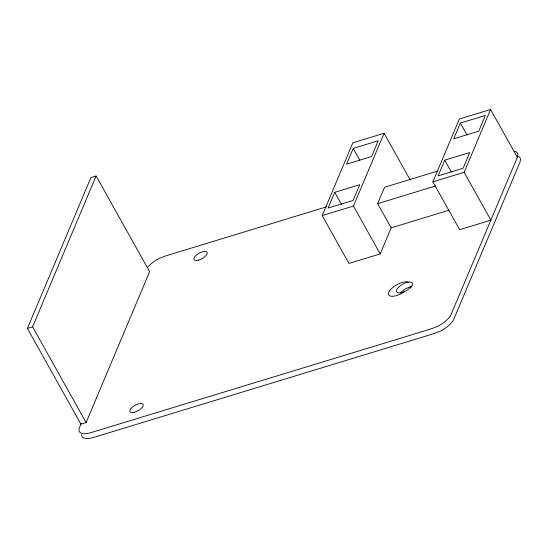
<?xml version="1.0" encoding="UTF-8"?>
<svg xmlns="http://www.w3.org/2000/svg" width="548" height="548" viewBox="0 0 548 548"><rect width="100%" height="100%" fill="white"/><g stroke="black" fill="none" stroke-linecap="round" stroke-linejoin="round"><path stroke-width="0.82" d="M517.271 157.488L517.915 154.522A18.036 7.425 -29.2 0 0 514.366 151.241M27.4 328.437L90.913 177.545L96.119 175.956L149.618 271.678L86.105 422.57L80.898 424.159L27.4 328.437L32.606 326.848L96.119 175.956M81.227 423.371L79.268 428.098L78.933 430.262A18.036 7.419 -29.2 0 0 90.947 432.632L430.358 329.136L436.838 326.704A17.406 7.158 -29.2 0 0 439.345 325.402A18.468 7.597 -29.2 0 0 440.592 324.676A18.091 7.446 -29.2 0 0 448.702 318.121A17.502 7.199 -29.2 0 0 450.662 315.463L517.333 157.345L490.583 109.49L459.334 119.019L432.893 181.833L459.642 229.687L490.892 220.159L464.142 172.305L490.583 109.49M391.402 227.31L380.202 253.916L348.953 263.444L322.21 215.583L352.844 142.809L384.086 133.28L410.014 179.662M334.718 192.327L328.094 208.069L353.09 200.452L359.721 184.703L334.718 192.327L341.349 204.185M353.207 148.412L346.576 164.16L371.578 156.536L378.202 140.788L353.207 148.412L359.83 160.269M322.21 215.583L353.453 206.055L384.086 133.28M449.319 210.124L391.169 227.858L377.64 203.651L384.545 187.252L437.777 171.017M444.75 160.139L438.119 175.887L463.122 168.263L469.746 152.522L444.75 160.139L451.374 171.997M460.361 123.06L453.73 138.802L478.733 131.178L485.357 115.436L460.361 123.06L466.985 134.911M326.622 206.822L165.852 255.848L160.009 258.081A17.406 7.165 -29.2 0 0 157.495 259.382A18.468 7.604 -29.2 0 0 156.255 260.108A18.091 7.446 -29.2 0 0 148.138 266.664A17.502 7.206 -29.2 0 0 147.35 267.616M432.893 181.833L464.142 172.305M377.64 203.651L435.79 185.923M353.453 206.055L380.202 253.916M32.606 326.848L86.105 422.57M81.597 434.708L81.604 435.044A18.036 7.419 -29.2 0 0 93.619 437.42L433.03 333.924L439.51 331.485A17.406 7.158 -29.2 0 0 442.024 330.184A18.468 7.597 -29.2 0 0 443.27 329.458A18.091 7.446 -29.2 0 0 451.381 322.909A17.502 7.199 -29.2 0 0 453.34 320.244L519.949 162.27L520.586 159.31A18.036 7.425 -29.2 0 0 518.463 156.468M404.41 291.611A12.029 4.953 -29.2 0 1 389.881 295.899A12.029 4.953 -29.2 0 1 393.745 286.714A12.029 4.953 -29.2 0 1 408.404 282.09M400.451 292.838A9.021 3.713 -29.2 0 1 411.754 286.796M410.137 286.625A12.029 4.953 -29.2 0 1 411.082 286.871M401.746 292.536A9.021 3.699 -29.2 0 0 412.397 283.193A9.021 3.699 -29.2 0 0 399.211 286.618A9.021 3.699 -29.2 0 0 401.746 292.536M134.226 412.308A7.521 3.096 -29.2 0 0 143.144 404.52A7.521 3.096 -29.2 0 0 132.178 407.322A7.521 3.096 -29.2 0 0 134.226 412.308M198.246 260.218A7.521 3.096 -29.2 0 0 207.171 252.429A7.521 3.096 -29.2 0 0 196.198 255.231A7.521 3.096 -29.2 0 0 198.246 260.218"/></g></svg>
